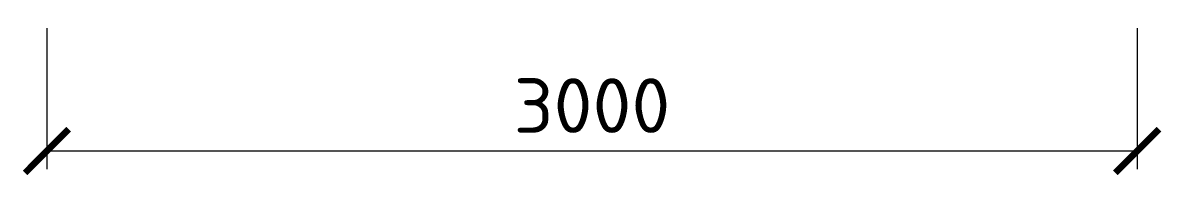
# Model space of a CAD drawing. Header units: millimetres. Extents: x 20530103 to 31271019, y 32092698 to 33532929.
# Drawn here: x 26704260 to 26707393, y 33063814 to 33064233 of the extents above; entities that cross this region are included whole.
import ezdxf

# ---------------------------------------------------------------- set-up
doc = ezdxf.new("R2010")
doc.units = ezdxf.units.MM
doc.styles.add('ARTEM Arial', font='simplex.shx')
doc.dimstyles.new('ARTEM', dxfattribs={"dimtxt": 70, "dimasz": 50, "dimexe": 35, "dimexo": 15, "dimgap": 10, "dimtad": 1, "dimdec": 0, "dimtxsty": 'ARTEM Arial', "dimcen": 2.5, "dimclrd": 7, "dimclre": 7, "dimclrt": 7, "dimadec": 0, "dimazin": 0, "dimtfac": 1, "dimtdec": 0, "dimtmove": 0, "dimatfit": 3, "dimfxl": 1, "dimlwd": 15, "dimlwe": 15, "dimarcsym": 0})

# ---------------------------------------------------------------- blocks, each defined once
blk = doc.blocks.new('_ArchTick')
at = {"color": 0, "linetype": 'ByBlock', "const_width": 0.15}
blk.add_lwpolyline([(-0.5, -0.5), (0.5, 0.5)], dxfattribs=at)
blk = doc.blocks.new('*D194')
at = {"color": 7, "lineweight": 15, "transparency": 16777216}
for p, q in [((26704326.5, 33064217.7), (26704326.5, 33063830.3)), ((26707326.5, 33064217.7), (26707326.5, 33063830.3)), ((26707326.5, 33063880.3), (26704326.5, 33063880.3))]:
    blk.add_line(p, q, dxfattribs=at)
at = {"color": 7, "lineweight": 15, "transparency": 16777216, "xscale": 120, "yscale": 120, "zscale": 120, "rotation": 180}
blk.add_blockref('_ArchTick', (26704326.5, 33063880.3), dxfattribs=at)
at = {"color": 7, "lineweight": 15, "transparency": 16777216, "xscale": 120, "yscale": 120, "zscale": 120}
blk.add_blockref('_ArchTick', (26707326.5, 33063880.3), dxfattribs=at)
at = {"color": 7, "lineweight": 20, "transparency": 16777216, "insert": (26705826.5, 33064005.3), "char_height": 150, "attachment_point": 5, "style": 'ARTEM Arial'}
blk.add_mtext('3000', dxfattribs=at)

msp = doc.modelspace()

# ---------------------------------------------------------------- dimensions: what is measured, and where the dimension line sits
at = {"lineweight": 20}
dim = msp.add_linear_dim(base=(26704326.5128, 33063880.3375), p1=(26707326.5128, 33064232.6573), p2=(26704326.5128, 33064232.6573), angle=180, dimstyle='ARTEM', override={"dimtxt": 150, "dimasz": 120, "dimexe": 50, "dimgap": 50, "dimblk1": 'ArchTick', "dimblk2": 'ArchTick', "dimsah": 1}, dxfattribs=at)
dim.commit()
dim.dimension.update_dxf_attribs({"geometry": '*D194', "text_midpoint": (26705826.5128, 33064005.3375)})

doc.saveas('drawing.dxf')
